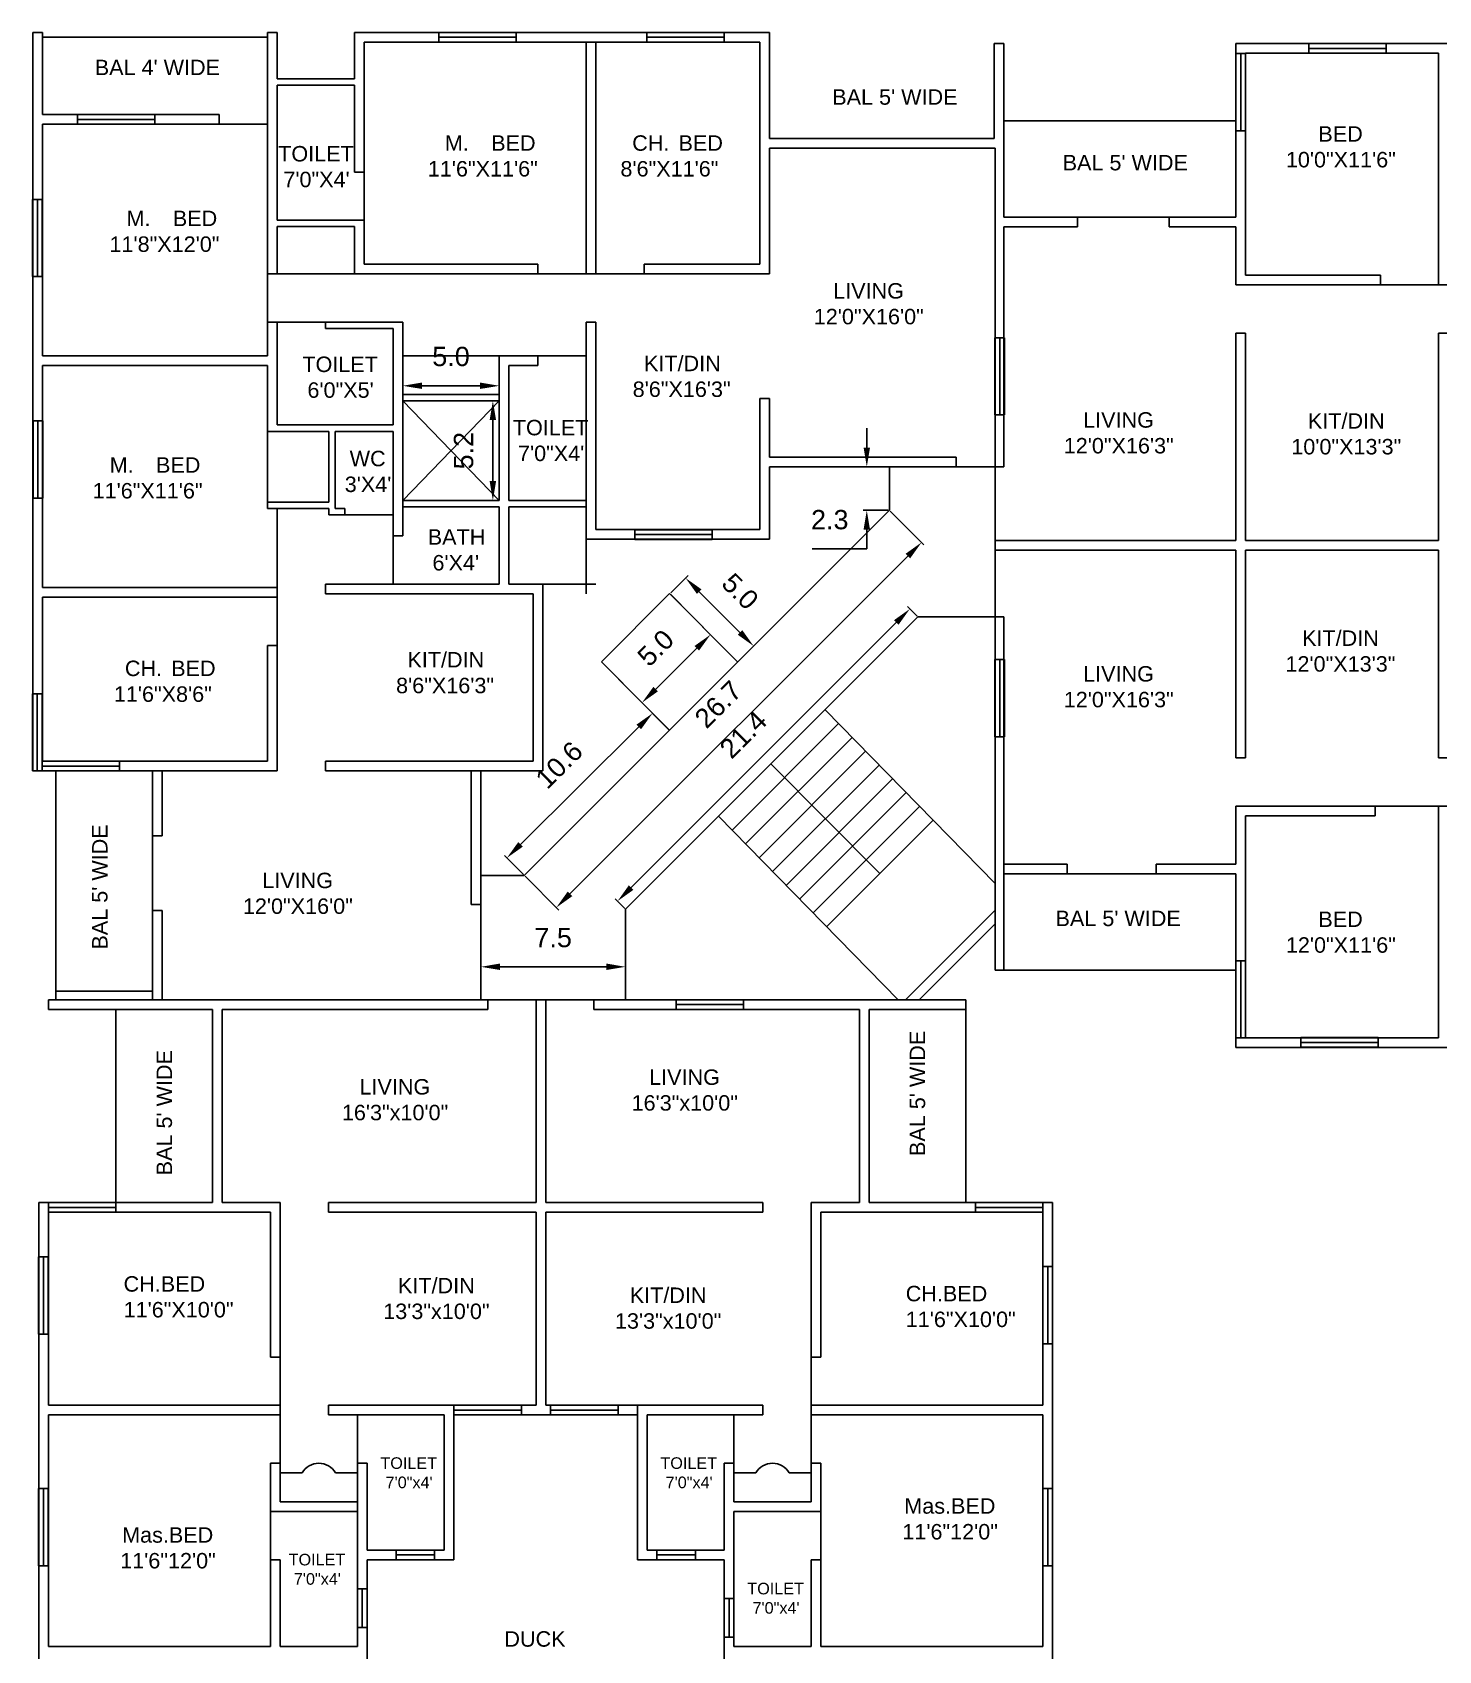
# Model space of a CAD drawing. Header units: inches. Extents: x -539 to 236, y -91 to 352.
# Drawn here: x -164.8 to -92, y 20.2 to 104 of the extents above; entities that cross this region are included whole.
import ezdxf

# ---------------------------------------------------------------- set-up
doc = ezdxf.new("R2010")
doc.units = ezdxf.units.IN
doc.header["$LTSCALE"] = 5
doc.header["$MEASUREMENT"] = 0
doc.styles.get("Standard").update_dxf_attribs({"font": 'arial.ttf'})
doc.dimstyles.get("Standard").update_dxf_attribs({"dimtxt": 1, "dimasz": 1, "dimexe": 0.18, "dimexo": 0.0625, "dimgap": 1, "dimtad": 1, "dimtoh": 1, "dimdec": 1, "dimzin": 0, "dimdsep": 46, "dimtxsty": 'Standard', "dimcen": 0.09, "dimadec": 0, "dimazin": 0, "dimtfac": 1, "dimtdec": 1, "dimtofl": 0, "dimtmove": 0, "dimatfit": 3, "dimfxl": 1, "dimtolj": 1, "dimtzin": 0, "dimarcsym": 0})

# ---------------------------------------------------------------- blocks, each defined once
blk = doc.blocks.new('*D1')
at = {"color": 0, "lineweight": -2, "transparency": 16777216}
for p, q in [((-120.408, 79.206), (-118.662, 77.46)), ((-136.992, 59.384), (-119.496, 76.88)), ((-139.318, 60.296), (-137.572, 58.55))]:
    blk.add_line(p, q, dxfattribs=at)
at = {"color": 0, "transparency": 16777216}
for points in [[(-119.614, 76.998), (-119.378, 76.762), (-118.789, 77.587)], [(-137.11, 59.502), (-136.874, 59.267), (-137.699, 58.677)]]:
    blk.add_solid(points, dxfattribs=at)
at = {"layer": 'Defpoints', "color": 0, "transparency": 16777216}
for p in [(-120.452, 79.25), (-118.789, 77.587), (-139.362, 60.34)]:
    blk.add_point(p, dxfattribs=at)
at = {"color": 0, "transparency": 16777216, "insert": (-129.312, 69.2), "char_height": 1, "attachment_point": 5, "rotation": 45}
blk.add_mtext('\\A1;26.7', dxfattribs=at)
blk = doc.blocks.new('*D2')
at = {"color": 0, "lineweight": -2, "transparency": 16777216}
for p, q in [((-119.017, 73.773), (-119.517, 74.274)), ((-133.822, 59.714), (-120.097, 73.439)), ((-134.156, 58.634), (-134.656, 59.134))]:
    blk.add_line(p, q, dxfattribs=at)
at = {"color": 0, "transparency": 16777216}
for points in [[(-120.215, 73.557), (-119.979, 73.321), (-119.39, 74.146)], [(-133.94, 59.832), (-133.704, 59.596), (-134.529, 59.007)]]:
    blk.add_solid(points, dxfattribs=at)
at = {"layer": 'Defpoints', "color": 0, "transparency": 16777216}
for p in [(-119.39, 74.146), (-118.973, 73.729), (-134.112, 58.59)]:
    blk.add_point(p, dxfattribs=at)
at = {"color": 0, "transparency": 16777216, "insert": (-128.021, 67.639), "char_height": 1, "attachment_point": 5, "rotation": 45}
blk.add_mtext('\\A1;21.4', dxfattribs=at)
blk = doc.blocks.new('*D3')
at = {"color": 0, "lineweight": -2, "transparency": 16777216}
for p, q in [((-131.862, 67.879), (-132.843, 68.867)), ((-139.551, 61.949), (-133.426, 68.034)), ((-139.406, 60.384), (-140.387, 61.372))]:
    blk.add_line(p, q, dxfattribs=at)
at = {"color": 0, "transparency": 16777216}
for points in [[(-133.543, 68.153), (-133.308, 67.916), (-132.716, 68.739)], [(-139.668, 62.068), (-139.434, 61.831), (-140.26, 61.245)]]:
    blk.add_solid(points, dxfattribs=at)
at = {"layer": 'Defpoints', "color": 0, "transparency": 16777216}
for p in [(-132.716, 68.739), (-131.818, 67.834), (-139.362, 60.34)]:
    blk.add_point(p, dxfattribs=at)
at = {"color": 0, "transparency": 16777216, "insert": (-137.553, 66.064), "char_height": 1, "attachment_point": 5, "rotation": 44.81031}
blk.add_mtext('\\A1;10.6', dxfattribs=at)
blk = doc.blocks.new('*D4')
at = {"color": 0, "lineweight": -2, "transparency": 16777216}
for p, q in [((-131.775, 74.886), (-129.588, 72.684)), ((-132.552, 69.993), (-130.424, 72.107)), ((-135.322, 71.362), (-133.135, 69.16))]:
    blk.add_line(p, q, dxfattribs=at)
at = {"color": 0, "transparency": 16777216}
for points in [[(-130.541, 72.225), (-130.306, 71.989), (-129.714, 72.812)], [(-132.67, 70.111), (-132.435, 69.875), (-133.262, 69.288)]]:
    blk.add_solid(points, dxfattribs=at)
at = {"layer": 'Defpoints', "color": 0, "transparency": 16777216}
for p in [(-131.819, 74.93), (-129.714, 72.812), (-135.366, 71.407)]:
    blk.add_point(p, dxfattribs=at)
at = {"color": 0, "transparency": 16777216, "insert": (-132.553, 72.122), "char_height": 1, "attachment_point": 5, "rotation": 44.81031}
blk.add_mtext('\\A1;5.0', dxfattribs=at)
blk = doc.blocks.new('*D5')
at = {"color": 0, "lineweight": -2, "transparency": 16777216}
for p, q in [((-131.775, 74.975), (-130.879, 75.871)), ((-130.299, 75.036), (-128.189, 72.927)), ((-128.251, 71.451), (-127.355, 72.347))]:
    blk.add_line(p, q, dxfattribs=at)
at = {"color": 0, "transparency": 16777216}
for points in [[(-130.181, 75.154), (-130.417, 74.918), (-131.006, 75.743)], [(-128.071, 73.045), (-128.307, 72.809), (-127.482, 72.22)]]:
    blk.add_solid(points, dxfattribs=at)
at = {"layer": 'Defpoints', "color": 0, "transparency": 16777216}
for p in [(-131.819, 74.93), (-127.482, 72.22), (-128.295, 71.407)]:
    blk.add_point(p, dxfattribs=at)
at = {"color": 0, "transparency": 16777216, "insert": (-128.176, 75.05), "char_height": 1, "attachment_point": 5, "rotation": 315}
blk.add_mtext('\\A1;5.0', dxfattribs=at)
blk = doc.blocks.new('*D6')
at = {"color": 0, "lineweight": -2, "transparency": 16777216}
for p, q in [((-121.622, 82.5), (-121.622, 83.5)), ((-121.279, 81.5), (-121.802, 81.5)), ((-120.514, 79.25), (-121.802, 79.25)), ((-121.622, 78.25), (-121.622, 77.25)), ((-121.622, 77.25), (-124.459, 77.25))]:
    blk.add_line(p, q, dxfattribs=at)
at = {"color": 0, "transparency": 16777216}
for points in [[(-121.788, 82.5), (-121.455, 82.5), (-121.622, 81.5)], [(-121.788, 78.25), (-121.455, 78.25), (-121.622, 79.25)]]:
    blk.add_solid(points, dxfattribs=at)
at = {"layer": 'Defpoints', "color": 0, "transparency": 16777216}
for p in [(-121.217, 81.5), (-121.622, 79.25), (-120.452, 79.25)]:
    blk.add_point(p, dxfattribs=at)
at = {"color": 0, "transparency": 16777216, "insert": (-123.54, 78.761), "char_height": 1, "attachment_point": 5}
blk.add_mtext('\\A1;2.3', dxfattribs=at)
blk = doc.blocks.new('*D7')
at = {"color": 0, "lineweight": -2, "transparency": 16777216}
for p, q in [((-141.612, 55.672), (-141.612, 55.789)), ((-140.612, 55.609), (-135.112, 55.609)), ((-134.112, 55.672), (-134.112, 55.789))]:
    blk.add_line(p, q, dxfattribs=at)
at = {"color": 0, "transparency": 16777216}
for points in [[(-140.612, 55.776), (-140.612, 55.443), (-141.612, 55.609)], [(-135.112, 55.776), (-135.112, 55.443), (-134.112, 55.609)]]:
    blk.add_solid(points, dxfattribs=at)
at = {"layer": 'Defpoints', "color": 0, "transparency": 16777216}
for p in [(-141.612, 55.609), (-134.112, 55.609), (-134.112, 55.609)]:
    blk.add_point(p, dxfattribs=at)
at = {"color": 0, "transparency": 16777216, "insert": (-137.862, 57.118), "char_height": 1, "attachment_point": 5}
blk.add_mtext('\\A1;7.5', dxfattribs=at)
blk = doc.blocks.new('*D8')
at = {"color": 0, "lineweight": -2, "transparency": 16777216}
for p, q in [((-145.652, 85.763), (-145.652, 85.88)), ((-144.652, 85.7), (-141.652, 85.7)), ((-140.652, 85.763), (-140.652, 85.88))]:
    blk.add_line(p, q, dxfattribs=at)
at = {"color": 0, "transparency": 16777216}
for points in [[(-144.652, 85.867), (-144.652, 85.534), (-145.652, 85.7)], [(-141.652, 85.867), (-141.652, 85.534), (-140.652, 85.7)]]:
    blk.add_solid(points, dxfattribs=at)
at = {"layer": 'Defpoints', "color": 0, "transparency": 16777216}
for p in [(-145.652, 85.7), (-140.652, 85.7), (-140.652, 85.7)]:
    blk.add_point(p, dxfattribs=at)
at = {"color": 0, "transparency": 16777216, "insert": (-143.152, 87.211), "char_height": 1, "attachment_point": 5}
blk.add_mtext('\\A1;5.0', dxfattribs=at)
blk = doc.blocks.new('*D9')
at = {"color": 0, "lineweight": -2, "transparency": 16777216}
for p, q in [((-140.714, 84.92), (-141.164, 84.92)), ((-140.984, 83.92), (-140.984, 80.76)), ((-140.714, 79.76), (-141.164, 79.76))]:
    blk.add_line(p, q, dxfattribs=at)
at = {"color": 0, "transparency": 16777216}
for points in [[(-141.151, 83.92), (-140.818, 83.92), (-140.984, 84.92)], [(-141.151, 80.76), (-140.818, 80.76), (-140.984, 79.76)]]:
    blk.add_solid(points, dxfattribs=at)
at = {"layer": 'Defpoints', "color": 0, "transparency": 16777216}
for p in [(-140.652, 84.92), (-140.984, 79.76), (-140.652, 79.76)]:
    blk.add_point(p, dxfattribs=at)
at = {"color": 0, "transparency": 16777216, "insert": (-142.495, 82.34), "char_height": 1, "attachment_point": 5, "rotation": 90}
blk.add_mtext('\\A1;5.2', dxfattribs=at)

msp = doc.modelspace()

# ---------------------------------------------------------------- linework, layer by layer
for p, q in [((-164.812, 65.75), (-164.812, 104)), ((-164.812, 104), (-164.312, 104)), ((-164.312, 99.75), (-164.312, 104)), ((-152.652, 87.25), (-152.652, 104)), ((-152.652, 104), (-152.152, 104)), ((-152.152, 101.6), (-152.152, 104)), ((-148.152, 101.6), (-148.152, 104)), ((-148.152, 104), (-126.652, 104)), ((-143.785, 104.003), (-143.785, 103.503)), ((-139.785, 104.003), (-143.785, 104.003)), ((-139.785, 104.003), (-139.785, 103.503)), ((-133.005, 104.003), (-133.005, 103.503)), ((-129.005, 104.003), (-133.005, 104.003)), ((-129.005, 104.003), (-129.005, 103.503)), ((-126.652, 98.5), (-126.652, 104)), ((-164.312, 103.75), (-152.652, 103.75)), ((-147.652, 103.5), (-127.152, 103.5)), ((-147.652, 94.27), (-147.652, 103.5)), ((-139.785, 103.753), (-143.785, 103.753)), ((-139.785, 103.503), (-143.785, 103.503)), ((-136.152, 91.5), (-136.152, 103.5)), ((-135.652, 91.5), (-135.652, 103.5)), ((-129.005, 103.753), (-133.005, 103.753)), ((-129.005, 103.503), (-133.005, 103.503)), ((-127.152, 92), (-127.152, 103.5)), ((-115.02, 103.428), (-114.52, 103.428)), ((-115.02, 103.428), (-115.02, 98.5)), ((-114.52, 103.428), (-114.52, 94.428)), ((-102.52, 103.428), (-52.02, 103.428)), ((-102.52, 103.428), (-102.52, 94.428)), ((-94.729, 103.419), (-98.729, 103.419)), ((-98.729, 103.419), (-98.729, 102.919)), ((-98.729, 103.169), (-94.729, 103.169)), ((-94.729, 102.919), (-94.729, 103.419)), ((-102.507, 102.908), (-102.507, 98.908)), ((-102.007, 102.908), (-102.507, 102.908)), ((-102.257, 98.908), (-102.257, 102.908)), ((-102.02, 102.928), (-92.02, 102.928)), ((-102.02, 102.928), (-102.02, 91.428)), ((-102.007, 98.908), (-102.007, 102.908)), ((-98.729, 102.919), (-94.729, 102.919)), ((-92.02, 102.928), (-92.02, 90.928)), ((-152.152, 101.6), (-148.152, 101.6)), ((-152.152, 101.27), (-148.152, 101.27)), ((-152.152, 94.27), (-152.152, 101.27)), ((-148.152, 96.77), (-148.152, 101.27)), ((-164.312, 99.75), (-155.152, 99.75)), ((-162.491, 99.741), (-162.491, 99.241)), ((-158.491, 99.741), (-162.491, 99.741)), ((-158.491, 99.741), (-158.491, 99.241)), ((-155.152, 99.25), (-155.152, 99.75)), ((-164.312, 99.25), (-152.652, 99.25)), ((-164.312, 87.25), (-164.312, 99.25)), ((-158.491, 99.491), (-162.491, 99.491)), ((-158.491, 99.241), (-162.491, 99.241)), ((-114.52, 99.428), (-102.52, 99.428)), ((-102.507, 98.908), (-102.007, 98.908)), ((-126.652, 98.5), (-115.02, 98.5)), ((-126.652, 98), (-114.982, 98)), ((-126.652, 91.5), (-126.652, 98)), ((-114.982, 98), (-114.982, 82)), ((-148.152, 96.77), (-147.652, 96.77)), ((-164.817, 95.353), (-164.317, 95.353)), ((-164.817, 95.353), (-164.817, 91.353)), ((-164.567, 95.353), (-164.567, 91.353)), ((-164.317, 95.353), (-164.317, 91.353)), ((-152.152, 94.27), (-147.652, 94.27)), ((-152.152, 93.94), (-148.152, 93.94)), ((-152.152, 91.5), (-152.152, 93.94)), ((-148.152, 91.5), (-148.152, 93.94)), ((-147.652, 92), (-147.652, 94.27)), ((-114.52, 94.428), (-102.52, 94.428)), ((-114.52, 93.928), (-110.705, 93.928)), ((-114.52, 93.928), (-114.52, 81.5)), ((-110.705, 94.428), (-110.705, 93.928)), ((-105.965, 94.428), (-105.965, 93.928)), ((-105.965, 93.928), (-102.52, 93.928)), ((-102.52, 93.928), (-102.52, 90.928)), ((-164.817, 91.353), (-164.317, 91.353)), ((-152.652, 91.5), (-136.152, 91.5)), ((-147.652, 92), (-138.652, 92)), ((-138.652, 91.5), (-138.652, 92)), ((-138.652, 91.5), (-138.652, 92)), ((-136.152, 91.5), (-126.652, 91.5)), ((-133.152, 92), (-127.152, 92)), ((-133.152, 91.5), (-133.152, 92)), ((-102.02, 91.428), (-95.02, 91.428)), ((-95.02, 91.428), (-95.02, 90.928)), ((-102.52, 90.928), (-87.52, 90.928)), ((-152.652, 89), (-145.652, 89)), ((-152.152, 83.67), (-152.152, 89)), ((-149.652, 88.67), (-149.652, 89)), ((-145.652, 77.93), (-145.652, 89)), ((-136.152, 89), (-135.652, 89)), ((-136.152, 74.93), (-136.152, 89)), ((-135.652, 78.25), (-135.652, 89)), ((-149.652, 88.67), (-146.152, 88.67)), ((-146.152, 83.67), (-146.152, 88.67)), ((-114.984, 88.189), (-114.984, 84.189)), ((-114.484, 88.189), (-114.984, 88.189)), ((-114.734, 84.189), (-114.734, 88.189)), ((-114.484, 84.189), (-114.484, 88.189)), ((-102.52, 88.428), (-102.02, 88.428)), ((-102.52, 88.428), (-102.52, 77.678)), ((-102.02, 88.428), (-102.02, 77.678)), ((-92.02, 88.428), (-91.504, 88.428)), ((-92.02, 88.428), (-92.02, 77.678)), ((-164.312, 87.25), (-152.652, 87.25)), ((-145.652, 87.25), (-136.152, 87.25)), ((-140.652, 79.76), (-140.652, 87.25)), ((-138.652, 86.75), (-138.652, 87.25)), ((-164.312, 86.75), (-152.652, 86.75)), ((-164.312, 75.25), (-164.312, 86.75)), ((-152.652, 79.34), (-152.652, 86.75)), ((-140.152, 79.76), (-140.152, 86.75)), ((-140.152, 86.75), (-138.652, 86.75)), ((-145.652, 85.25), (-140.652, 85.25)), ((-145.652, 84.92), (-140.652, 84.92)), ((-145.652, 84.92), (-140.652, 79.76)), ((-140.652, 84.92), (-145.652, 79.76)), ((-127.152, 78.25), (-127.152, 85.049)), ((-127.152, 85.049), (-126.652, 85.049)), ((-126.652, 82), (-126.652, 85.049)), ((-164.792, 83.882), (-164.292, 83.882)), ((-164.792, 83.882), (-164.792, 79.882)), ((-164.542, 83.882), (-164.542, 79.882)), ((-164.292, 83.882), (-164.292, 79.882)), ((-114.984, 84.189), (-114.484, 84.189)), ((-152.652, 83.34), (-149.482, 83.34)), ((-152.152, 83.67), (-146.152, 83.67)), ((-149.482, 79.67), (-149.482, 83.34)), ((-149.152, 83.34), (-146.152, 83.34)), ((-149.152, 79.34), (-149.152, 83.34)), ((-146.152, 75.43), (-146.152, 83.34)), ((-126.652, 82), (-117, 82)), ((-126.652, 81.5), (-114.52, 81.5)), ((-126.652, 77.75), (-126.652, 81.5)), ((-120.452, 79.25), (-120.452, 81.5)), ((-117, 82), (-117, 81.5)), ((-114.984, 82), (-114.982, 82)), ((-114.982, 82), (-114.982, 55.428)), ((-164.792, 79.882), (-164.292, 79.882)), ((-152.652, 79.67), (-149.482, 79.67)), ((-145.652, 79.76), (-140.652, 79.76)), ((-140.152, 79.76), (-136.152, 79.76)), ((-152.652, 79.34), (-149.482, 79.34)), ((-152.152, 65.75), (-152.152, 79.34)), ((-149.482, 79.01), (-149.482, 79.34)), ((-149.482, 79.01), (-146.152, 79.01)), ((-149.152, 79.34), (-148.652, 79.34)), ((-148.652, 79.01), (-148.652, 79.34)), ((-145.652, 79.43), (-140.652, 79.43)), ((-140.652, 75.43), (-140.652, 79.43)), ((-140.152, 75.43), (-140.152, 79.43)), ((-140.152, 79.43), (-136.152, 79.43)), ((-139.362, 60.34), (-120.452, 79.25)), ((-135.652, 78.25), (-127.152, 78.25)), ((-133.63, 78.245), (-133.63, 77.745)), ((-129.63, 78.245), (-133.63, 78.245)), ((-129.63, 77.995), (-133.63, 77.995)), ((-129.63, 78.245), (-129.63, 77.745)), ((-146.152, 77.93), (-145.652, 77.93)), ((-136.152, 77.75), (-126.652, 77.75)), ((-129.63, 77.745), (-133.63, 77.745)), ((-114.982, 77.678), (-102.52, 77.678)), ((-114.982, 77.178), (-102.52, 77.178)), ((-102.52, 77.178), (-102.52, 66.428)), ((-102.02, 77.678), (-92.02, 77.678)), ((-102.02, 77.178), (-92.02, 77.178)), ((-102.02, 77.178), (-102.02, 66.428)), ((-92.02, 77.178), (-92.02, 66.428)), ((-149.652, 74.93), (-149.652, 75.43)), ((-149.652, 75.43), (-140.652, 75.43)), ((-140.152, 75.43), (-135.652, 75.43)), ((-138.402, 65.75), (-138.402, 75.43)), ((-164.312, 75.25), (-152.152, 75.25)), ((-164.312, 74.75), (-152.152, 74.75)), ((-164.312, 66.25), (-164.312, 74.75)), ((-149.652, 74.93), (-138.902, 74.93)), ((-138.902, 66.25), (-138.902, 74.93)), ((-135.366, 71.407), (-131.831, 74.942)), ((-131.831, 74.942), (-128.301, 71.389)), ((-134.112, 58.59), (-118.973, 73.729)), ((-118.973, 73.729), (-114.52, 73.729)), ((-114.52, 73.729), (-114.52, 55.428)), ((-114.52, 73.729), (-114.52, 55.428)), ((-152.652, 72.25), (-152.152, 72.25)), ((-152.652, 66.25), (-152.652, 72.25)), ((-135.366, 71.407), (-131.848, 67.865)), ((-114.985, 71.516), (-114.985, 67.516)), ((-114.485, 71.516), (-114.985, 71.516)), ((-114.735, 67.516), (-114.735, 71.516)), ((-114.485, 67.516), (-114.485, 71.516)), ((-164.829, 69.752), (-164.829, 65.752)), ((-164.829, 69.752), (-164.329, 69.752)), ((-164.579, 69.752), (-164.579, 65.752)), ((-164.329, 69.752), (-164.329, 65.752)), ((-123.784, 68.917), (-114.982, 59.918)), ((-128.601, 62.687), (-123.085, 68.203)), ((-127.902, 61.972), (-122.386, 67.488)), ((-114.985, 67.516), (-114.485, 67.516)), ((-164.32, 66.251), (-164.32, 65.751)), ((-160.32, 66.251), (-164.32, 66.251)), ((-164.312, 66.25), (-152.652, 66.25)), ((-160.32, 66.251), (-160.32, 65.751)), ((-149.652, 66.25), (-138.902, 66.25)), ((-149.652, 65.75), (-149.652, 66.25)), ((-127.202, 61.257), (-121.687, 66.773)), ((-102.52, 66.428), (-102.02, 66.428)), ((-92.02, 66.428), (-91.52, 66.428)), ((-164.829, 65.752), (-164.329, 65.752)), ((-164.812, 65.75), (-152.152, 65.75)), ((-160.32, 66.001), (-164.32, 66.001)), ((-160.32, 65.751), (-164.32, 65.751)), ((-163.612, 53.899), (-163.612, 65.75)), ((-158.612, 53.899), (-158.612, 65.75)), ((-158.112, 62.389), (-158.112, 65.75)), ((-149.652, 65.75), (-138.402, 65.75)), ((-142.112, 58.84), (-142.112, 65.75)), ((-141.612, 53.899), (-141.612, 65.75)), ((-126.586, 66.116), (-120.948, 60.44)), ((-126.503, 60.542), (-120.987, 66.058)), ((-125.804, 59.827), (-120.288, 65.343)), ((-125.104, 59.112), (-119.589, 64.628)), ((-124.405, 58.397), (-118.889, 63.913)), ((-102.52, 63.928), (-87.52, 63.928)), ((-102.52, 63.928), (-102.52, 60.928)), ((-95.299, 63.928), (-95.299, 63.428)), ((-92.02, 63.928), (-92.02, 51.928)), ((-129.3, 63.402), (-120.006, 53.899)), ((-123.706, 57.682), (-118.19, 63.198)), ((-102.02, 63.428), (-95.299, 63.428)), ((-102.02, 63.428), (-102.02, 51.928)), ((-158.612, 62.389), (-158.112, 62.389)), ((-114.52, 60.928), (-111.242, 60.928)), ((-114.52, 60.428), (-102.52, 60.428)), ((-111.242, 60.928), (-111.242, 60.428)), ((-106.646, 60.928), (-102.52, 60.928)), ((-106.646, 60.928), (-106.646, 60.428)), ((-102.52, 60.428), (-102.52, 51.428)), ((-139.362, 60.34), (-141.612, 60.34)), ((-141.612, 58.84), (-142.112, 58.84)), ((-158.612, 58.518), (-158.112, 58.518)), ((-158.112, 53.899), (-158.112, 58.518)), ((-134.112, 53.899), (-134.112, 58.59)), ((-119.619, 53.899), (-114.982, 58.537)), ((-118.912, 53.899), (-114.982, 57.83)), ((-114.982, 55.428), (-102.52, 55.428)), ((-102.507, 55.926), (-102.507, 51.926)), ((-102.007, 55.926), (-102.507, 55.926)), ((-102.257, 51.926), (-102.257, 55.926)), ((-102.007, 51.926), (-102.007, 55.926)), ((-116.5, 53.899), (-164, 53.899)), ((-164, 53.899), (-164, 53.399)), ((-158.612, 54.34), (-163.612, 54.34)), ((-141.25, 53.899), (-141.25, 53.399)), ((-138.75, 53.899), (-138.75, 43.399)), ((-138.25, 53.899), (-138.25, 43.399)), ((-135.75, 53.899), (-135.75, 53.399)), ((-131.5, 53.899), (-131.5, 53.399)), ((-128, 53.649), (-131.5, 53.649)), ((-128, 53.899), (-128, 53.399)), ((-116.5, 53.899), (-116.5, 43.399)), ((-155.5, 53.399), (-164, 53.399)), ((-160.5, 53.399), (-160.5, 43.399)), ((-155.5, 53.399), (-155.5, 43.399)), ((-155, 53.399), (-155, 43.399)), ((-141.25, 53.399), (-155, 53.399)), ((-122, 53.399), (-135.75, 53.399)), ((-122, 53.399), (-122, 43.399)), ((-121.5, 53.399), (-121.5, 43.399)), ((-116.5, 53.399), (-121.5, 53.399)), ((-102.52, 51.428), (-52.02, 51.428)), ((-102.507, 51.926), (-102.007, 51.926)), ((-102.02, 51.928), (-92.02, 51.928)), ((-95.147, 51.944), (-99.147, 51.944)), ((-99.147, 51.944), (-99.147, 51.444)), ((-99.147, 51.694), (-95.147, 51.694)), ((-99.147, 51.444), (-95.147, 51.444)), ((-95.147, 51.444), (-95.147, 51.944)), ((-164.5, 43.399), (-164.5, -3.101)), ((-155.5, 43.399), (-164.5, 43.399)), ((-164, 43.399), (-164, 42.899)), ((-160.5, 43.149), (-164, 43.149)), ((-152.5, 42.899), (-164, 42.899)), ((-164, 42.899), (-164, 32.899)), ((-160.5, 43.399), (-160.5, 42.899)), ((-152, 43.399), (-155, 43.399)), ((-152.5, 42.899), (-152.5, 35.399)), ((-152, 43.399), (-152, 27.899)), ((-138.75, 43.399), (-149.5, 43.399)), ((-149.5, 43.399), (-149.5, 42.899)), ((-138.75, 42.899), (-149.5, 42.899)), ((-138.75, 42.899), (-138.75, 32.899)), ((-127, 43.399), (-138.25, 43.399)), ((-138.25, 42.899), (-138.25, 32.899)), ((-127, 42.899), (-138.25, 42.899)), ((-127, 43.399), (-127, 42.899)), ((-124.5, 43.399), (-124.5, 27.899)), ((-122, 43.399), (-124.5, 43.399)), ((-124, 42.899), (-124, 35.399)), ((-112.5, 42.899), (-124, 42.899)), ((-112, 43.399), (-121.5, 43.399)), ((-116, 43.399), (-116, 42.899)), ((-112.5, 43.149), (-116, 43.149)), ((-112.5, 43.399), (-112.5, 42.899)), ((-112.5, 42.899), (-112.5, 32.899)), ((-112, 43.399), (-112, -3.101)), ((-164.504, 40.587), (-164.504, 36.587)), ((-164.004, 40.587), (-164.504, 40.587)), ((-164.254, 36.587), (-164.254, 40.587)), ((-164.004, 36.587), (-164.004, 40.587)), ((-112.504, 40.087), (-112.504, 36.087)), ((-112.004, 40.087), (-112.504, 40.087)), ((-112.254, 36.087), (-112.254, 40.087)), ((-112.004, 36.087), (-112.004, 40.087)), ((-164.504, 36.587), (-164.004, 36.587)), ((-112.504, 36.087), (-112.004, 36.087)), ((-152, 35.399), (-152.5, 35.399)), ((-124, 35.399), (-124.5, 35.399)), ((-152, 32.899), (-164, 32.899)), ((-138.75, 32.899), (-149.5, 32.899)), ((-149.5, 32.899), (-149.5, 32.399)), ((-143, 32.899), (-143, 24.899)), ((-143, 32.899), (-143, 32.399)), ((-139.5, 32.899), (-139.5, 32.399)), ((-127, 32.899), (-138.25, 32.899)), ((-138, 32.899), (-138, 32.399)), ((-134.5, 32.899), (-134.5, 32.399)), ((-133.5, 32.899), (-133.5, 24.899)), ((-127, 32.899), (-127, 32.399)), ((-112.5, 32.899), (-124.5, 32.899)), ((-152, 32.399), (-164, 32.399)), ((-164, 32.399), (-164, 20.399)), ((-143.5, 32.399), (-149.5, 32.399)), ((-148, 32.399), (-148, 20.399)), ((-143.5, 32.399), (-143.5, 25.399)), ((-139.5, 32.649), (-143, 32.649)), ((-133.5, 32.399), (-143, 32.399)), ((-134.5, 32.649), (-138, 32.649)), ((-133, 32.399), (-133, 25.399)), ((-127, 32.399), (-133, 32.399)), ((-128.5, 32.399), (-128.5, 27.899)), ((-112.5, 32.399), (-124.5, 32.399)), ((-112.5, 32.399), (-112.5, 20.399)), ((-152, 29.899), (-152.5, 29.899)), ((-152.5, 29.899), (-152.5, 20.399)), ((-150.866, 29.399), (-152, 29.399)), ((-148, 29.399), (-149.134, 29.399)), ((-147.5, 29.899), (-148, 29.899)), ((-147.5, 29.899), (-147.5, 25.399)), ((-129, 29.899), (-129, 25.399)), ((-128.5, 29.899), (-129, 29.899)), ((-127.366, 29.399), (-128.5, 29.399)), ((-124.5, 29.399), (-125.634, 29.399)), ((-124, 29.899), (-124.5, 29.899)), ((-124, 29.899), (-124, 20.399)), ((-164.504, 28.587), (-164.504, 24.587)), ((-164.004, 28.587), (-164.504, 28.587)), ((-164.254, 24.587), (-164.254, 28.587)), ((-164.004, 24.587), (-164.004, 28.587)), ((-112.504, 28.587), (-112.504, 24.587)), ((-112.004, 28.587), (-112.504, 28.587)), ((-112.254, 24.587), (-112.254, 28.587)), ((-112.004, 24.587), (-112.004, 28.587)), ((-148, 27.899), (-152, 27.899)), ((-124.5, 27.899), (-128.5, 27.899)), ((-148, 27.399), (-152.5, 27.399)), ((-128.5, 27.399), (-128.5, 20.399)), ((-124, 27.399), (-128.5, 27.399)), ((-143.5, 25.399), (-147.5, 25.399)), ((-146, 25.399), (-146, 24.899)), ((-144, 25.399), (-146, 25.399)), ((-144, 25.149), (-146, 25.149)), ((-144, 25.399), (-144, 24.899)), ((-129, 25.399), (-133, 25.399)), ((-132.5, 25.399), (-132.5, 24.899)), ((-130.5, 25.399), (-132.5, 25.399)), ((-130.5, 25.149), (-132.5, 25.149)), ((-130.5, 25.399), (-130.5, 24.899)), ((-164.504, 24.587), (-164.004, 24.587)), ((-152, 24.899), (-152.5, 24.899)), ((-152, 24.899), (-152, 20.399)), ((-143, 24.899), (-147.5, 24.899)), ((-147.5, 24.899), (-147.5, 15.399)), ((-144, 24.899), (-146, 24.899)), ((-129, 24.899), (-133.5, 24.899)), ((-130.5, 24.899), (-132.5, 24.899)), ((-129, 24.899), (-129, 15.399)), ((-124.5, 24.899), (-124.5, 20.399)), ((-124, 24.899), (-124.5, 24.899)), ((-112.504, 24.587), (-112.004, 24.587)), ((-148, 23.399), (-147.5, 23.399)), ((-148, 23.399), (-148, 21.399)), ((-147.75, 23.399), (-147.75, 21.399)), ((-147.5, 23.399), (-147.5, 21.399)), ((-129, 22.899), (-128.5, 22.899)), ((-129, 22.899), (-129, 20.899)), ((-128.75, 22.899), (-128.75, 20.899)), ((-128.5, 22.899), (-128.5, 20.899)), ((-148, 21.399), (-147.5, 21.399)), ((-152.5, 20.399), (-164, 20.399)), ((-148, 20.399), (-152, 20.399)), ((-129, 20.899), (-128.5, 20.899)), ((-124.5, 20.399), (-128.5, 20.399)), ((-112.5, 20.399), (-124, 20.399))]:
    msp.add_line(p, q)
for centre in [(-150, 28.899), (-126.5, 28.899)]:
    msp.add_arc(centre, 1, 30, 150)

# ---------------------------------------------------------------- texts
at = {"attachment_point": 1}
for s, insert, char_height in [("BAL 4' WIDE", (-161.598, 102.586), 0.8), ("BAL 5' WIDE", (-123.41, 101.056), 0.8), ('\\pi15.933;BED\\P\\pi14.251;10\'0"X11\'6"', (-114.172, 99.144), 0.8), ('\\pi15.08;TOILET\\P\\pi15.348;7\'0"X4\'', (-167.18, 98.117), 0.8), ('\\pi11.933,l3.2,t17.533;M.^IBED\\P\\pi14.251,l0,tz;11\'6"X11\'6"', (-158.602, 98.671), 0.8), ('\\pi11.933,l3.2,t17.533;CH.^IBED\\P\\pi14.524,l0,tz;8\'6"X11\'6"', (-148.902, 98.671), 0.8), ("\\pi13.839;BAL 5' WIDE", (-125.318, 97.656), 0.8), ('\\pi11.933,l3.2,t17.533;M.^IBED\\P\\pi14.251,l0,tz;11\'8"X12\'0"', (-175.087, 94.768), 0.8), ('\\pi15.255;LIVING\\P\\pi14.251;12\'0"X16\'0"', (-138.617, 91.017), 0.8), ('\\pi15.08;TOILET\\P\\pi15.342;6\'0"X5\'', (-165.928, 87.211), 0.8), ('\\pi15.111;KIT/DIN\\P\\pi14.524;8\'6"X16\'3"', (-148.269, 87.255), 0.8), ('\\pi15.08;TOILET\\P\\pi15.348;7\'0"X4\'', (-155.031, 83.934), 0.8), ('\\pi15.255;LIVING\\P\\pi14.251;12\'0"X16\'3"', (-125.674, 84.33), 0.8), ('\\pi15.111;KIT/DIN\\P\\pi14.251;10\'0"X13\'3"', (-113.892, 84.279), 0.8), ("\\pi16.11;WC\\P\\pi15.854;3'X4'", (-164.509, 82.331), 0.8), ('\\pi11.933,l3.2,t17.533;M.^IBED\\P\\pi14.251,l0,tz;11\'6"X11\'6"', (-175.96, 81.997), 0.8), ("\\pi15.607;BATH\\P\\pi15.851;6'X4'", (-159.963, 78.269), 0.8), ('\\pi15.111;KIT/DIN\\P\\pi14.251;12\'0"X13\'3"', (-114.194, 73.029), 0.8), ('\\pi11.933,l3.2,t17.533;CH.^IBED\\P\\pi14.562,l0,tz;11\'6"X8\'6"', (-175.171, 71.465), 0.8), ('\\pi15.111;KIT/DIN\\P\\pi14.524;8\'6"X16\'3"', (-160.519, 71.911), 0.8), ('\\pi15.255;LIVING\\P\\pi14.251;12\'0"X16\'3"', (-125.674, 71.182), 0.8), ('\\pi15.255;LIVING\\P\\pi14.251;12\'0"X16\'0"', (-168.179, 60.482), 0.8), ("\\pi13.839;BAL 5' WIDE", (-125.688, 58.516), 0.8), ('\\pi15.933;BED\\P\\pi14.251;12\'0"X11\'6"', (-114.172, 58.471), 0.8), ('\\pi15.255;LIVING\\P\\pi14.345;16\'3"x10\'0"', (-148.147, 50.294), 0.8), ('\\pi15.255;LIVING\\P\\pi14.345;16\'3"x10\'0"', (-163.147, 49.794), 0.8), ('\\pi-2.4,l3.2,t3.2;CH.BED\\P11\'6"X10\'0"', (-160.905, 39.585), 0.8), ('\\pi15.111;KIT/DIN\\P\\pi14.345;13\'3"x10\'0"', (-161.007, 39.5), 0.8), ('\\pi15.111;KIT/DIN\\P\\pi14.345;13\'3"x10\'0"', (-149.007, 39), 0.8), ('\\pi-2.4,l3.2,t3.2;CH.BED\\P11\'6"X10\'0"', (-120.405, 39.085), 0.8), ('\\pi15.563;TOILET\\P\\pi15.834;7\'0"x4\'', (-162.372, 30.207), 0.6), ('\\pi15.563;TOILET\\P\\pi15.834;7\'0"x4\'', (-147.872, 30.207), 0.6), ('\\pi14.723;Mas.BED\\P\\pi14.624;11\'6"12\'0"', (-134.405, 28.085), 0.8), ('\\pi14.723;Mas.BED\\P\\pi14.624;11\'6"12\'0"', (-174.905, 26.585), 0.8), ('\\pi15.563;TOILET\\P\\pi15.834;7\'0"x4\'', (-167.122, 25.207), 0.6), ('\\pi15.563;TOILET\\P\\pi15.834;7\'0"x4\'', (-143.372, 23.707), 0.6), ('\\pi15.472;DUCK', (-155.86, 21.198), 0.8)]:
    msp.add_mtext_dynamic_manual_height_columns(s, width=34.02326, gutter_width=1, heights=[0], dxfattribs=dict(at, insert=insert, char_height=char_height))
at = {"char_height": 0.8, "attachment_point": 1, "rotation": 90}
for insert in [(-161.738, 56.502), (-119.4, 45.81), (-158.4, 44.81)]:
    msp.add_mtext_dynamic_manual_height_columns("BAL 5' WIDE", width=34.02326, gutter_width=1, heights=[0], dxfattribs=dict(at, insert=insert))

# ---------------------------------------------------------------- dimensions: what is measured, and where the dimension line sits
for base, p1, p2, picture, middle in [((-140.652, 85.7), (-145.652, 85.7), (-140.652, 85.7), '*D8', (-143.152, 87.211)), ((-134.112, 55.609), (-141.612, 55.609), (-134.112, 55.609), '*D7', (-137.862, 57.118))]:
    dim = msp.add_linear_dim(base=base, p1=p1, p2=p2, dimstyle='Standard')
    dim.commit()
    dim.dimension.update_dxf_attribs({"geometry": picture, "text_midpoint": middle})
for base, p1, p2, picture, middle in [((-140.984, 79.76), (-140.652, 84.92), (-140.652, 79.76), '*D9', (-142.495, 82.34)), ((-121.621603121, 79.25), (-121.216725338, 81.5), (-120.451776867, 79.25), '*D6', (-123.54042986, 78.760914052))]:
    dim = msp.add_linear_dim(base=base, p1=p1, p2=p2, angle=90, dimstyle='Standard')
    dim.commit()
    dim.dimension.update_dxf_attribs({"geometry": picture, "text_midpoint": middle})
for p1, p2, distance, picture, middle in [((-139.362, 60.34), (-120.452, 79.25), -2.351, '*D1', (-129.312, 69.2)), ((-131.819, 74.93), (-128.295, 71.407), 1.15, '*D5', (-128.176, 75.05)), ((-135.366, 71.407), (-131.819, 74.93), -2.986, '*D4', (-132.553, 72.122)), ((-134.112, 58.59), (-118.973, 73.729), 0.59, '*D2', (-128.021, 67.639)), ((-139.362, 60.34), (-131.818, 67.834), 1.275, '*D3', (-137.553, 66.064))]:
    dim = msp.add_aligned_dim(p1=p1, p2=p2, distance=distance, dimstyle='Standard')
    dim.commit()
    dim.dimension.update_dxf_attribs({"geometry": picture, "text_midpoint": middle})

doc.saveas('drawing.dxf')
